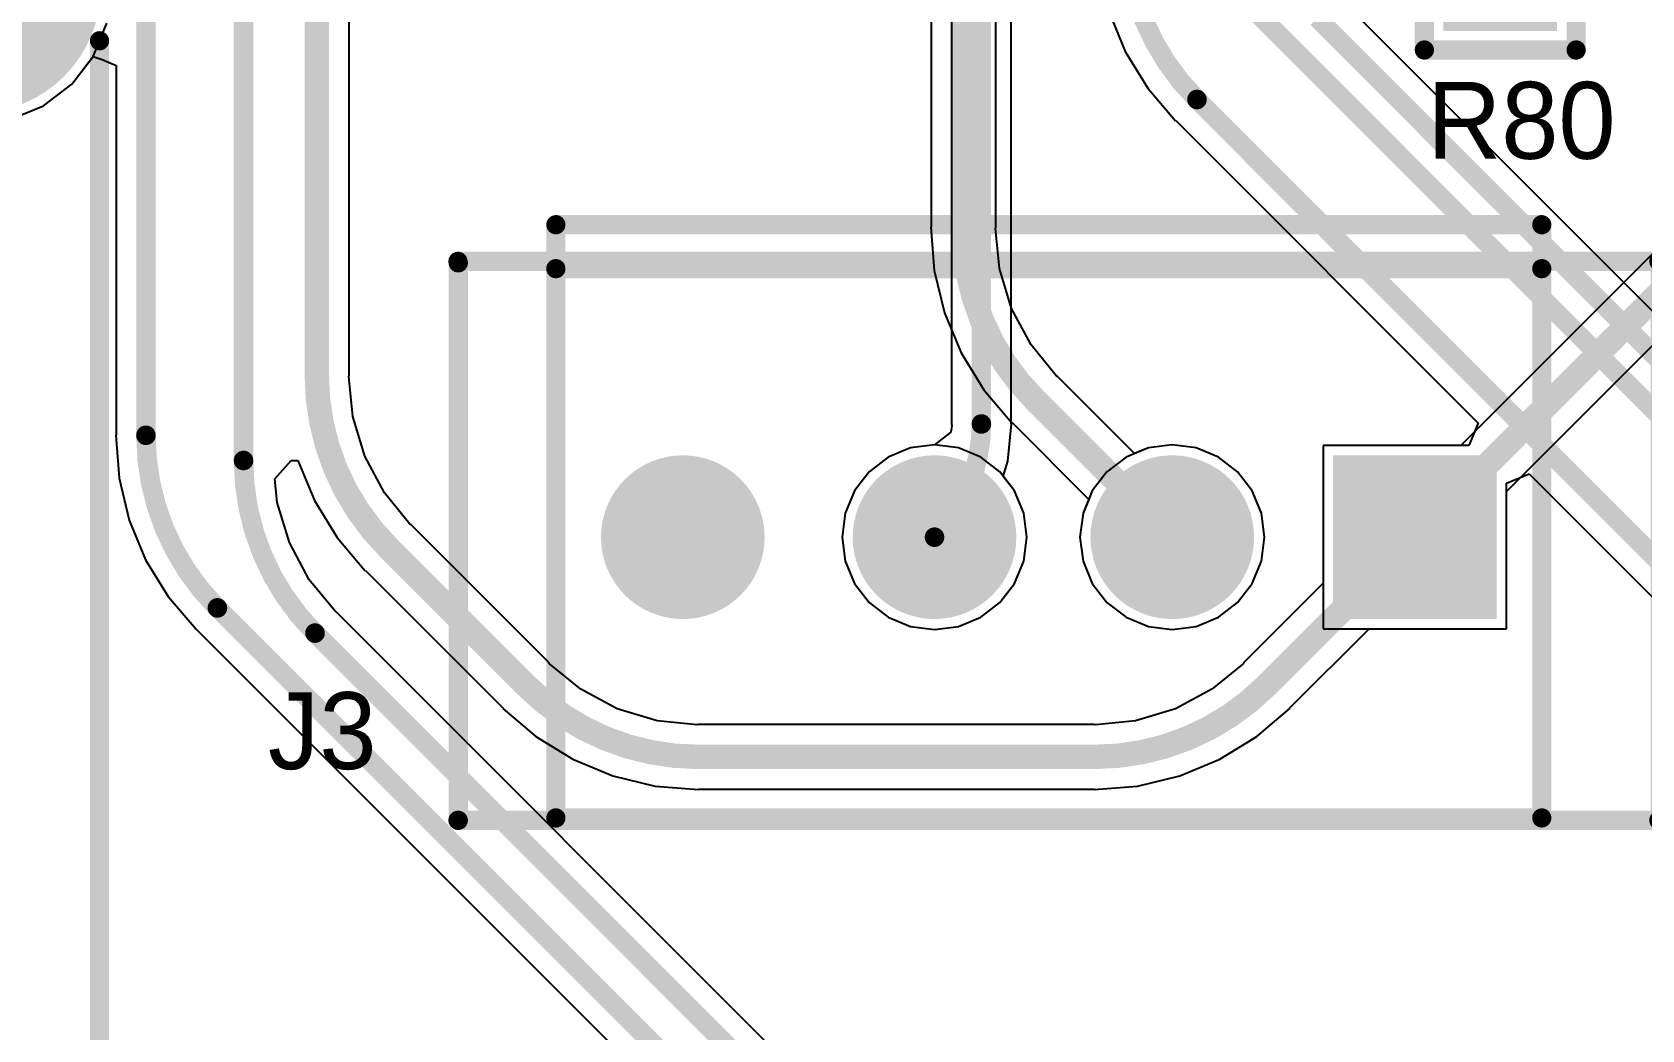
# Model space of a CAD drawing. Extents: x 32 to 132, y 19 to 123.
# Drawn here: x 72.22 to 88.98, y 66.76 to 77.14 of the extents above; entities that cross this region are included whole.
import ezdxf

# ---------------------------------------------------------------- set-up
doc = ezdxf.new("R2010")
doc.units = 0
doc.layers.get('0').update_dxf_attribs({"linetype": 'CONTINUOUS'})
for name, color, linetype in [('BOTTOMLAYER', 5, 'CONTINUOUS'), ('BOTTOMSOLDER', 6, 'CONTINUOUS'), ('MECHANICAL13', 56, 'CONTINUOUS'), ('MECHANICAL15', 56, 'CONTINUOUS'), ('MULTILAYER', 9, 'CONTINUOUS'), ('PADHOLELAYER', 156, 'CONTINUOUS'), ('TOPLAYER', 1, 'CONTINUOUS'), ('TOPOVERLAY', 2, 'CONTINUOUS'), ('TOPPASTE', 8, 'CONTINUOUS'), ('TOPSOLDER', 216, 'CONTINUOUS')]:
    doc.layers.add(name, color=color, linetype=linetype)

# ---------------------------------------------------------------- blocks, each defined once
blk = doc.blocks.new('___4_67')
at = {"layer": 'BOTTOMLAYER', "const_width": 0.75}
for points in [[(2.15, 0, 1), (2.9, 0, 1)], [(4.625, 0, 1), (5.375, 0, 1)], [(7.245, 0, 1), (7.995, 0, 1)]]:
    blk.add_lwpolyline(points, format="xyb", close=True, dxfattribs=at)
at = {"layer": 'BOTTOMLAYER'}
blk.add_solid([(-0.75, -0.75), (0.75, -0.75), (-0.75, 0.75), (0.75, 0.75)], dxfattribs=at)
at = {"layer": 'BOTTOMSOLDER', "const_width": 0.852}
for points in [[(2.099, 0, 1), (2.951, 0, 1)], [(4.574, 0, 1), (5.426, 0, 1)], [(7.194, 0, 1), (8.046, 0, 1)]]:
    blk.add_lwpolyline(points, format="xyb", close=True, dxfattribs=at)
at = {"layer": 'BOTTOMSOLDER'}
blk.add_solid([(-0.852, -0.852), (0.852, -0.852), (-0.852, 0.852), (0.852, 0.852)], dxfattribs=at)
at = {"layer": 'MECHANICAL13', "const_width": 0.2}
for points in [[(-2.555, 2.946), (-2.555, -2.854)], [(9.96, 2.946), (-2.54, 2.946)], [(9.957, 2.946), (9.957, -2.854)], [(9.96, -2.87), (-2.54, -2.87)]]:
    blk.add_lwpolyline(points, dxfattribs=at)
at = {"layer": 'MECHANICAL13', "const_width": 0.1}
for points in [[(-2.605, 2.946, 1), (-2.505, 2.946, 1)], [(-2.59, 2.946, 1), (-2.49, 2.946, 1)], [(9.907, 2.946, 1), (10.007, 2.946, 1)], [(9.91, 2.946, 1), (10.01, 2.946, 1)], [(-2.605, -2.854, 1), (-2.505, -2.854, 1)], [(-2.59, -2.87, 1), (-2.49, -2.87, 1)], [(9.907, -2.854, 1), (10.007, -2.854, 1)], [(9.91, -2.87, 1), (10.01, -2.87, 1)]]:
    blk.add_lwpolyline(points, format="xyb", close=True, dxfattribs=at)
at = {"layer": 'MULTILAYER', "const_width": 0.75}
for points in [[(2.15, 0, 1), (2.9, 0, 1)], [(4.625, 0, 1), (5.375, 0, 1)], [(7.245, 0, 1), (7.995, 0, 1)]]:
    blk.add_lwpolyline(points, format="xyb", close=True, dxfattribs=at)
at = {"layer": 'MULTILAYER'}
blk.add_solid([(-0.75, -0.75), (0.75, -0.75), (-0.75, 0.75), (0.75, 0.75)], dxfattribs=at)
at = {"layer": 'PADHOLELAYER', "const_width": 0.45}
for points in [[(-0.225, 0, 1), (0.225, 0, 1)], [(2.3, 0, 1), (2.75, 0, 1)], [(4.775, 0, 1), (5.225, 0, 1)], [(7.395, 0, 1), (7.845, 0, 1)]]:
    blk.add_lwpolyline(points, format="xyb", close=True, dxfattribs=at)
at = {"layer": 'TOPLAYER', "const_width": 0.75}
for points in [[(2.15, 0, 1), (2.9, 0, 1)], [(4.625, 0, 1), (5.375, 0, 1)], [(7.245, 0, 1), (7.995, 0, 1)]]:
    blk.add_lwpolyline(points, format="xyb", close=True, dxfattribs=at)
at = {"layer": 'TOPLAYER'}
blk.add_solid([(-0.75, -0.75), (0.75, -0.75), (-0.75, 0.75), (0.75, 0.75)], dxfattribs=at)
at = {"layer": 'TOPOVERLAY', "const_width": 0.2}
for points in [[(8.941, 2.921), (-1.321, 2.921)], [(-1.321, 2.921), (-1.321, -2.794)], [(8.941, 2.921), (8.941, -2.794)], [(-1.321, -2.794), (-1.321, -3.251)], [(8.941, -2.794), (-1.321, -2.794)], [(8.941, -2.794), (8.941, -3.251)], [(8.941, -3.251), (-1.321, -3.251)]]:
    blk.add_lwpolyline(points, dxfattribs=at)
at = {"layer": 'TOPOVERLAY', "const_width": 0.1}
for points in [[(-1.371, 2.921, 1), (-1.271, 2.921, 1)], [(-1.371, 2.921, 1), (-1.271, 2.921, 1)], [(8.891, 2.921, 1), (8.991, 2.921, 1)], [(8.891, 2.921, 1), (8.991, 2.921, 1)], [(-1.371, -2.794, 1), (-1.271, -2.794, 1)], [(-1.371, -2.794, 1), (-1.271, -2.794, 1)], [(-1.371, -2.794, 1), (-1.271, -2.794, 1)], [(8.891, -2.794, 1), (8.991, -2.794, 1)], [(8.891, -2.794, 1), (8.991, -2.794, 1)], [(8.891, -2.794, 1), (8.991, -2.794, 1)], [(-1.371, -3.251, 1), (-1.271, -3.251, 1)], [(-1.371, -3.251, 1), (-1.271, -3.251, 1)], [(8.891, -3.251, 1), (8.991, -3.251, 1)], [(8.891, -3.251, 1), (8.991, -3.251, 1)]]:
    blk.add_lwpolyline(points, format="xyb", close=True, dxfattribs=at)
at = {"layer": 'TOPSOLDER', "const_width": 0.852}
for points in [[(2.099, 0, 1), (2.951, 0, 1)], [(4.574, 0, 1), (5.426, 0, 1)], [(7.194, 0, 1), (8.046, 0, 1)]]:
    blk.add_lwpolyline(points, format="xyb", close=True, dxfattribs=at)
at = {"layer": 'TOPSOLDER'}
blk.add_solid([(-0.852, -0.852), (0.852, -0.852), (-0.852, 0.852), (0.852, 0.852)], dxfattribs=at)
blk = doc.blocks.new('0603_R_143')
at = {"layer": 'TOPLAYER'}
for points in [[(-1.235, -0.49), (-0.305, -0.49), (-1.235, 0.49), (-0.305, 0.49)], [(0.305, -0.49), (1.235, -0.49), (0.305, 0.49), (1.235, 0.49)]]:
    blk.add_solid(points, dxfattribs=at)
at = {"layer": 'TOPOVERLAY', "const_width": 0.2}
for points in [[(-1.535, -0.79), (-1.535, 0.79)], [(-0.4, 0.79), (-1.535, 0.79)], [(1.535, 0.79), (0.4, 0.79)], [(1.535, -0.79), (1.535, 0.79)], [(-0.4, -0.79), (-1.535, -0.79)], [(1.535, -0.79), (0.4, -0.79)]]:
    blk.add_lwpolyline(points, dxfattribs=at)
at = {"layer": 'TOPOVERLAY', "const_width": 0.1}
for points in [[(-1.585, 0.79, 1), (-1.485, 0.79, 1)], [(-1.585, 0.79, 1), (-1.485, 0.79, 1)], [(-0.45, 0.79, 1), (-0.35, 0.79, 1)], [(0.35, 0.79, 1), (0.45, 0.79, 1)], [(1.485, 0.79, 1), (1.585, 0.79, 1)], [(1.485, 0.79, 1), (1.585, 0.79, 1)], [(-1.585, -0.79, 1), (-1.485, -0.79, 1)], [(-1.585, -0.79, 1), (-1.485, -0.79, 1)], [(-0.45, -0.79, 1), (-0.35, -0.79, 1)], [(0.35, -0.79, 1), (0.45, -0.79, 1)], [(1.485, -0.79, 1), (1.585, -0.79, 1)], [(1.485, -0.79, 1), (1.585, -0.79, 1)]]:
    blk.add_lwpolyline(points, format="xyb", close=True, dxfattribs=at)
at = {"layer": 'TOPPASTE'}
for points in [[(-1.235, -0.49), (-0.305, -0.49), (-1.235, 0.49), (-0.305, 0.49)], [(0.305, -0.49), (1.235, -0.49), (0.305, 0.49), (1.235, 0.49)]]:
    blk.add_solid(points, dxfattribs=at)
at = {"layer": 'TOPSOLDER'}
for points in [[(-1.337, -0.592), (-0.203, -0.592), (-1.337, 0.592), (-0.203, 0.592)], [(0.203, -0.592), (1.337, -0.592), (0.203, 0.592), (1.337, 0.592)]]:
    blk.add_solid(points, dxfattribs=at)
blk = doc.blocks.new('HF32F_005_HS_152')
at = {"layer": 'BOTTOMLAYER', "const_width": 1.2}
for points in [[(-0.6, 7.6, 1), (0.6, 7.6, 1)], [(14.64, 7.62, 1), (15.84, 7.62, 1)], [(-0.6, 0, 1), (0.6, 0, 1)], [(12.1, 0, 1), (13.3, 0, 1)]]:
    blk.add_lwpolyline(points, format="xyb", close=True, dxfattribs=at)
at = {"layer": 'BOTTOMSOLDER', "const_width": 1.302}
for points in [[(-0.651, 7.6, 1), (0.651, 7.6, 1)], [(14.589, 7.62, 1), (15.891, 7.62, 1)], [(-0.651, 0, 1), (0.651, 0, 1)], [(12.049, 0, 1), (13.351, 0, 1)]]:
    blk.add_lwpolyline(points, format="xyb", close=True, dxfattribs=at)
at = {"layer": 'MECHANICAL15', "const_width": 0.00254}
blk.add_lwpolyline([(7.946, 4.137), (7.997, 4.188)], dxfattribs=at)
at = {"layer": 'MECHANICAL15', "const_width": 0.00127}
for points in [[(7.996, 4.188, 1), (7.998, 4.188, 1)], [(7.946, 4.137, 1), (7.947, 4.137, 1)]]:
    blk.add_lwpolyline(points, format="xyb", close=True, dxfattribs=at)
at = {"layer": 'MULTILAYER', "const_width": 1.2}
for points in [[(-0.6, 7.6, 1), (0.6, 7.6, 1)], [(14.64, 7.62, 1), (15.84, 7.62, 1)], [(-0.6, 0, 1), (0.6, 0, 1)], [(12.1, 0, 1), (13.3, 0, 1)]]:
    blk.add_lwpolyline(points, format="xyb", close=True, dxfattribs=at)
at = {"layer": 'PADHOLELAYER', "const_width": 0.7}
for points in [[(-0.35, 7.6, 1), (0.35, 7.6, 1)], [(14.89, 7.62, 1), (15.59, 7.62, 1)], [(-0.35, 0, 1), (0.35, 0, 1)], [(12.35, 0, 1), (13.05, 0, 1)]]:
    blk.add_lwpolyline(points, format="xyb", close=True, dxfattribs=at)
at = {"layer": 'TOPLAYER', "const_width": 1.2}
for points in [[(-0.6, 7.6, 1), (0.6, 7.6, 1)], [(14.64, 7.62, 1), (15.84, 7.62, 1)], [(-0.6, 0, 1), (0.6, 0, 1)], [(12.1, 0, 1), (13.3, 0, 1)]]:
    blk.add_lwpolyline(points, format="xyb", close=True, dxfattribs=at)
at = {"layer": 'TOPOVERLAY', "const_width": 0.2}
for points in [[(-1.237, 8.261), (-1.237, 8.89)], [(-0.55, 8.89), (-1.19, 8.89)], [(14.644, 8.89), (0.55, 8.89)], [(17.18, 8.89), (15.836, 8.89)], [(17.163, -1.27), (17.163, 8.89)], [(17.17, 8.56), (17.17, 8.89)], [(-1.237, 0.662), (-1.237, 6.938)], [(-1.237, -1.29), (-1.237, -0.662)], [(-0.551, -1.29), (-1.237, -1.29)], [(12.149, -1.29), (0.551, -1.29)], [(17.163, -1.29), (13.251, -1.29)]]:
    blk.add_lwpolyline(points, dxfattribs=at)
at = {"layer": 'TOPOVERLAY', "const_width": 0.1}
for points in [[(-1.287, 8.89, 1), (-1.187, 8.89, 1)], [(-1.24, 8.89, 1), (-1.14, 8.89, 1)], [(-0.6, 8.89, 1), (-0.5, 8.89, 1)], [(0.5, 8.89, 1), (0.6, 8.89, 1)], [(14.594, 8.89, 1), (14.694, 8.89, 1)], [(15.786, 8.89, 1), (15.886, 8.89, 1)], [(17.113, 8.89, 1), (17.213, 8.89, 1)], [(17.12, 8.89, 1), (17.22, 8.89, 1)], [(17.13, 8.89, 1), (17.23, 8.89, 1)], [(17.12, 8.56, 1), (17.22, 8.56, 1)], [(-1.287, 8.261, 1), (-1.187, 8.261, 1)], [(-1.287, 6.938, 1), (-1.187, 6.938, 1)], [(-1.287, 0.662, 1), (-1.187, 0.662, 1)], [(-1.287, -0.662, 1), (-1.187, -0.662, 1)], [(17.113, -1.27, 1), (17.213, -1.27, 1)], [(-1.287, -1.29, 1), (-1.187, -1.29, 1)], [(-1.287, -1.29, 1), (-1.187, -1.29, 1)], [(-0.601, -1.29, 1), (-0.501, -1.29, 1)], [(0.501, -1.29, 1), (0.601, -1.29, 1)], [(12.099, -1.29, 1), (12.199, -1.29, 1)], [(13.201, -1.29, 1), (13.301, -1.29, 1)], [(17.113, -1.29, 1), (17.213, -1.29, 1)]]:
    blk.add_lwpolyline(points, format="xyb", close=True, dxfattribs=at)
at = {"layer": 'TOPSOLDER', "const_width": 1.302}
for points in [[(-0.651, 7.6, 1), (0.651, 7.6, 1)], [(14.589, 7.62, 1), (15.891, 7.62, 1)], [(-0.651, 0, 1), (0.651, 0, 1)], [(12.049, 0, 1), (13.351, 0, 1)]]:
    blk.add_lwpolyline(points, format="xyb", close=True, dxfattribs=at)

msp = doc.modelspace()

# ---------------------------------------------------------------- linework, layer by layer
at = {"layer": 'BOTTOMLAYER'}
for p, q in [((81.578, 84.583), (81.578, 75.108)), ((82.252, 75.108), (82.252, 84.583)), ((72.859, 76.889), (73, 77.231)), ((91.347, 77.091), (87.091, 72.835)), ((72.634, 76.596), (72.859, 76.889)), ((72.341, 76.371), (72.634, 76.596)), ((87.567, 72.359), (91.823, 76.615)), ((71.999, 76.23), (72.341, 76.371)), ((81.578, 75.108), (81.576, 75.108)), ((81.576, 75.108), (81.611, 74.658)), ((82.249, 75.093), (82.252, 75.108)), ((82.29, 74.677), (82.249, 75.093)), ((81.611, 74.658), (81.717, 74.218)), ((82.415, 74.263), (82.29, 74.677)), ((82.619, 73.882), (82.415, 74.263)), ((81.717, 74.218), (81.89, 73.801)), ((81.89, 73.801), (82.126, 73.416)), ((82.884, 73.558), (82.619, 73.882)), ((82.897, 73.55), (82.884, 73.558)), ((82.126, 73.416), (82.419, 73.072)), ((83.696, 72.751), (82.897, 73.55)), ((82.419, 73.072), (82.421, 73.074)), ((82.421, 73.074), (83.22, 72.275)), ((81.133, 72.715), (80.934, 72.562)), ((81.365, 72.811), (81.133, 72.715)), ((81.614, 72.843), (81.365, 72.811)), ((81.863, 72.811), (81.614, 72.843)), ((82.095, 72.715), (81.863, 72.811)), ((82.294, 72.562), (82.095, 72.715)), ((83.84, 72.811), (83.696, 72.751)), ((84.089, 72.843), (83.84, 72.811)), ((84.338, 72.811), (84.089, 72.843)), ((84.57, 72.715), (84.338, 72.811)), ((84.769, 72.562), (84.57, 72.715)), ((87.091, 72.835), (85.661, 72.835)), ((85.661, 72.835), (85.661, 70.929)), ((80.934, 72.562), (80.781, 72.363)), ((82.447, 72.363), (82.294, 72.562)), ((84.922, 72.363), (84.769, 72.562)), ((80.781, 72.363), (80.685, 72.131)), ((82.543, 72.131), (82.447, 72.363)), ((83.22, 72.275), (83.16, 72.131)), ((85.018, 72.131), (84.922, 72.363)), ((87.567, 70.929), (87.567, 72.359)), ((80.685, 72.131), (80.653, 71.882)), ((82.575, 71.882), (82.543, 72.131)), ((83.16, 72.131), (83.128, 71.882)), ((85.05, 71.882), (85.018, 72.131)), ((80.653, 71.882), (80.685, 71.633)), ((82.543, 71.633), (82.575, 71.882)), ((83.128, 71.882), (83.16, 71.633)), ((85.018, 71.633), (85.05, 71.882)), ((80.685, 71.633), (80.781, 71.401)), ((82.447, 71.401), (82.543, 71.633)), ((83.16, 71.633), (83.256, 71.401)), ((84.922, 71.401), (85.018, 71.633)), ((80.781, 71.401), (80.934, 71.202)), ((82.294, 71.202), (82.447, 71.401)), ((83.256, 71.401), (83.409, 71.202)), ((84.769, 71.202), (84.922, 71.401)), ((80.934, 71.202), (81.133, 71.049)), ((81.133, 71.049), (81.365, 70.953)), ((81.863, 70.953), (82.095, 71.049)), ((82.095, 71.049), (82.294, 71.202)), ((83.409, 71.202), (83.608, 71.049)), ((83.608, 71.049), (83.84, 70.953)), ((84.338, 70.953), (84.57, 71.049)), ((84.57, 71.049), (84.769, 71.202)), ((81.365, 70.953), (81.614, 70.921)), ((81.614, 70.921), (81.863, 70.953)), ((83.84, 70.953), (84.089, 70.921)), ((84.089, 70.921), (84.338, 70.953)), ((85.661, 70.929), (87.567, 70.929))]:
    msp.add_line(p, q, dxfattribs=at)
at = {"layer": 'BOTTOMLAYER', "const_width": 0.254}
for points in [[(81.915, 75.108), (81.915, 84.963)], [(86.614, 71.882), (91.585, 76.853)], [(82.659, 73.312), (84.089, 71.882)]]:
    msp.add_lwpolyline(points, dxfattribs=at)
at = {"layer": 'BOTTOMLAYER', "const_width": 0.127}
for points in [[(81.852, 75.108, 1), (81.978, 75.108, 1)], [(81.852, 75.108, 1), (81.978, 75.108, 1)], [(82.595, 73.312, 1), (82.722, 73.312, 1)], [(82.595, 73.312, 1), (82.722, 73.312, 1)], [(84.026, 71.882, 1), (84.153, 71.882, 1)], [(86.55, 71.882, 1), (86.677, 71.882, 1)]]:
    msp.add_lwpolyline(points, format="xyb", close=True, dxfattribs=at)
at = {"layer": 'BOTTOMLAYER', "const_width": 0.254}
msp.add_lwpolyline([(82.659, 73.312, -0.198912), (81.915, 75.108)], format="xyb", dxfattribs=at)
at = {"layer": 'TOPLAYER'}
for p, q in [((81.791, 81.294), (81.791, 73.06)), ((82.413, 73.06), (82.413, 80.146)), ((75.521, 73.569), (75.521, 79.458)), ((89.738, 73.582), (85.909, 77.411)), ((83.428, 77.35), (83.599, 76.937)), ((83.599, 76.937), (83.833, 76.555)), ((72.634, 76.596), (72.855, 76.884)), ((72.855, 76.884), (72.949, 76.852)), ((72.949, 76.852), (73.095, 76.791)), ((73.095, 76.791), (73.095, 72.942)), ((72.341, 76.371), (72.634, 76.596)), ((83.833, 76.555), (84.124, 76.214)), ((71.999, 76.23), (72.341, 76.371)), ((84.124, 76.214), (84.126, 76.216)), ((84.126, 76.216), (87.273, 73.07)), ((75.518, 73.554), (75.521, 73.569)), ((75.559, 73.138), (75.518, 73.554)), ((75.684, 72.724), (75.559, 73.138)), ((81.791, 73.06), (81.794, 73.045)), ((82.378, 72.674), (82.416, 73.06)), ((82.416, 73.06), (82.413, 73.06)), ((87.273, 73.07), (87.175, 72.835)), ((73.095, 72.942), (73.092, 72.942)), ((73.092, 72.942), (73.128, 72.496)), ((81.785, 72.975), (81.614, 72.843)), ((81.794, 73.045), (81.785, 72.975)), ((75.888, 72.343), (75.684, 72.724)), ((81.133, 72.715), (80.934, 72.562)), ((81.365, 72.811), (81.133, 72.715)), ((81.614, 72.843), (81.365, 72.811)), ((83.608, 72.715), (83.409, 72.562)), ((83.84, 72.811), (83.608, 72.715)), ((84.089, 72.843), (83.84, 72.811)), ((84.338, 72.811), (84.089, 72.843)), ((84.57, 72.715), (84.338, 72.811)), ((84.769, 72.562), (84.57, 72.715)), ((87.175, 72.835), (85.661, 72.835)), ((85.661, 72.835), (85.661, 71.405)), ((74.748, 72.489), (74.916, 72.679)), ((74.916, 72.679), (74.986, 72.68)), ((74.986, 72.68), (74.986, 72.679)), ((74.986, 72.679), (75.159, 72.262)), ((80.934, 72.562), (80.781, 72.363)), ((82.33, 72.515), (82.378, 72.674)), ((83.409, 72.562), (83.256, 72.363)), ((84.922, 72.363), (84.769, 72.562)), ((73.128, 72.496), (73.232, 72.06)), ((74.772, 72.244), (74.748, 72.489)), ((82.447, 72.363), (82.33, 72.515)), ((87.567, 72.443), (87.802, 72.541)), ((87.567, 70.929), (87.567, 72.443)), ((87.802, 72.541), (89.714, 70.628)), ((74.899, 71.825), (74.772, 72.244)), ((75.159, 72.262), (75.395, 71.877)), ((76.153, 72.019), (75.888, 72.343)), ((80.781, 72.363), (80.685, 72.131)), ((82.543, 72.131), (82.447, 72.363)), ((83.256, 72.363), (83.16, 72.131)), ((85.018, 72.131), (84.922, 72.363)), ((73.232, 72.06), (73.403, 71.647)), ((80.685, 72.131), (80.653, 71.882)), ((82.575, 71.882), (82.543, 72.131)), ((83.16, 72.131), (83.128, 71.882)), ((85.05, 71.882), (85.018, 72.131)), ((75.395, 71.877), (75.688, 71.533)), ((76.166, 72.011), (76.153, 72.019)), ((77.599, 70.578), (76.166, 72.011)), ((80.653, 71.882), (80.685, 71.633)), ((82.543, 71.633), (82.575, 71.882)), ((83.128, 71.882), (83.16, 71.633)), ((85.018, 71.633), (85.05, 71.882)), ((75.105, 71.439), (74.899, 71.825)), ((73.403, 71.647), (73.637, 71.265)), ((80.685, 71.633), (80.781, 71.401)), ((82.447, 71.401), (82.543, 71.633)), ((83.16, 71.633), (83.256, 71.401)), ((84.922, 71.401), (85.018, 71.633)), ((75.374, 71.111), (75.105, 71.439)), ((75.688, 71.533), (75.69, 71.535)), ((75.69, 71.535), (77.123, 70.102)), ((80.781, 71.401), (80.934, 71.202)), ((82.294, 71.202), (82.447, 71.401)), ((83.256, 71.401), (83.409, 71.202)), ((84.769, 71.202), (84.922, 71.401)), ((85.661, 71.405), (84.834, 70.578)), ((73.637, 71.265), (73.928, 70.924)), ((75.386, 71.104), (75.374, 71.111)), ((81.01, 65.48), (75.386, 71.104)), ((80.934, 71.202), (81.133, 71.049)), ((81.133, 71.049), (81.365, 70.953)), ((81.863, 70.953), (82.095, 71.049)), ((82.095, 71.049), (82.294, 71.202)), ((83.409, 71.202), (83.608, 71.049)), ((83.608, 71.049), (83.84, 70.953)), ((84.338, 70.953), (84.57, 71.049)), ((84.57, 71.049), (84.769, 71.202)), ((73.928, 70.924), (73.93, 70.926)), ((73.93, 70.926), (82.478, 62.379)), ((81.365, 70.953), (81.614, 70.921)), ((81.614, 70.921), (81.863, 70.953)), ((83.84, 70.953), (84.089, 70.921)), ((84.089, 70.921), (84.338, 70.953)), ((85.31, 70.102), (86.137, 70.929)), ((86.137, 70.929), (87.567, 70.929)), ((77.607, 70.565), (77.599, 70.578)), ((77.931, 70.3), (77.607, 70.565)), ((84.826, 70.565), (84.502, 70.3)), ((84.834, 70.578), (84.826, 70.565)), ((78.312, 70.096), (77.931, 70.3)), ((84.502, 70.3), (84.121, 70.096)), ((77.123, 70.102), (77.121, 70.1)), ((77.121, 70.1), (77.465, 69.807)), ((78.726, 69.971), (78.312, 70.096)), ((84.121, 70.096), (83.707, 69.971)), ((84.968, 69.807), (85.312, 70.1)), ((85.312, 70.1), (85.31, 70.102)), ((79.142, 69.93), (78.726, 69.971)), ((79.157, 69.933), (79.142, 69.93)), ((83.276, 69.933), (79.157, 69.933)), ((83.291, 69.93), (83.276, 69.933)), ((83.707, 69.971), (83.291, 69.93)), ((77.465, 69.807), (77.85, 69.571)), ((84.583, 69.571), (84.968, 69.807)), ((77.85, 69.571), (78.267, 69.398)), ((84.166, 69.398), (84.583, 69.571)), ((78.267, 69.398), (78.707, 69.292)), ((83.726, 69.292), (84.166, 69.398)), ((78.707, 69.292), (79.157, 69.257)), ((79.157, 69.257), (79.157, 69.259)), ((79.157, 69.259), (83.276, 69.259)), ((83.276, 69.257), (83.726, 69.292)), ((83.276, 69.259), (83.276, 69.257))]:
    msp.add_line(p, q, dxfattribs=at)
for points, const_width in [([(73.406, 72.942), (73.406, 82.768)], 0.203), ([(74.422, 72.68), (74.422, 82.26)], 0.203), ([(82.102, 73.06), (82.102, 82.207)], 0.203), ([(75.184, 73.569), (75.184, 79.458)], 0.254), ([(84.846, 77.46), (91.186, 71.12)], 0.203), ([(85.598, 77.283), (89.61, 73.271)], 0.203), ([(84.346, 76.436), (89.934, 70.848)], 0.203), ([(75.928, 71.773), (77.361, 70.34)], 0.254), ([(85.072, 70.34), (86.614, 71.882)], 0.254), ([(74.15, 71.146), (83.82, 61.476)], 0.203), ([(75.166, 70.884), (80.79, 65.26)], 0.203), ([(79.157, 69.596), (83.276, 69.596)], 0.254)]:
    msp.add_lwpolyline(points, dxfattribs=dict(at, const_width=const_width))
for points, const_width in [([(84.346, 76.436, -0.198912), (83.602, 78.232)], 0.203), ([(75.928, 71.773, -0.198912), (75.184, 73.569)], 0.254), ([(82.102, 73.06, -0.198912), (81.614, 71.882)], 0.203), ([(74.15, 71.146, -0.198912), (73.406, 72.942)], 0.203), ([(75.166, 70.884, -0.198912), (74.422, 72.68)], 0.203), ([(79.157, 69.596, -0.198912), (77.361, 70.34)], 0.254), ([(85.072, 70.34, -0.198912), (83.276, 69.596)], 0.254)]:
    msp.add_lwpolyline(points, format="xyb", dxfattribs=dict(at, const_width=const_width))
for points, const_width in [([(84.295, 76.436, 1), (84.397, 76.436, 1)], 0.102), ([(84.295, 76.436, 1), (84.397, 76.436, 1)], 0.102), ([(75.12, 73.569, 1), (75.248, 73.569, 1)], 0.127), ([(75.12, 73.569, 1), (75.248, 73.569, 1)], 0.127), ([(82.051, 73.06, 1), (82.153, 73.06, 1)], 0.102), ([(82.051, 73.06, 1), (82.153, 73.06, 1)], 0.102), ([(73.355, 72.942, 1), (73.457, 72.942, 1)], 0.102), ([(73.355, 72.942, 1), (73.457, 72.942, 1)], 0.102), ([(74.371, 72.68, 1), (74.473, 72.68, 1)], 0.102), ([(74.371, 72.68, 1), (74.473, 72.68, 1)], 0.102), ([(75.864, 71.773, 1), (75.991, 71.773, 1)], 0.127), ([(75.864, 71.773, 1), (75.991, 71.773, 1)], 0.127), ([(81.563, 71.882, 1), (81.665, 71.882, 1)], 0.102), ([(86.55, 71.882, 1), (86.677, 71.882, 1)], 0.127), ([(74.099, 71.146, 1), (74.201, 71.146, 1)], 0.102), ([(74.099, 71.146, 1), (74.201, 71.146, 1)], 0.102), ([(75.115, 70.884, 1), (75.217, 70.884, 1)], 0.102), ([(75.115, 70.884, 1), (75.217, 70.884, 1)], 0.102), ([(77.298, 70.34, 1), (77.425, 70.34, 1)], 0.127), ([(77.298, 70.34, 1), (77.425, 70.34, 1)], 0.127), ([(85.008, 70.34, 1), (85.135, 70.34, 1)], 0.127), ([(85.008, 70.34, 1), (85.135, 70.34, 1)], 0.127), ([(79.094, 69.596, 1), (79.221, 69.596, 1)], 0.127), ([(79.094, 69.596, 1), (79.221, 69.596, 1)], 0.127), ([(83.212, 69.596, 1), (83.339, 69.596, 1)], 0.127), ([(83.212, 69.596, 1), (83.339, 69.596, 1)], 0.127)]:
    msp.add_lwpolyline(points, format="xyb", close=True, dxfattribs=dict(at, const_width=const_width))

# ---------------------------------------------------------------- block references
for name, p, rotation in [('0603_R_143', (87.503, 78.486), 270), ('HF32F_005_HS_152', (64.033, 77.597), 270), ('___4_67', (86.614, 71.882), 180)]:
    msp.add_blockref(name, p, dxfattribs=dict(rotation=rotation))

# ---------------------------------------------------------------- texts
at = {"layer": 'TOPOVERLAY'}
for s, p in [('R80', (86.741, 75.819)), ('J3', (74.676, 69.469))]:
    msp.add_text(s, height=0.8, rotation=360, dxfattribs=at).set_placement(p)

doc.saveas('drawing.dxf')
